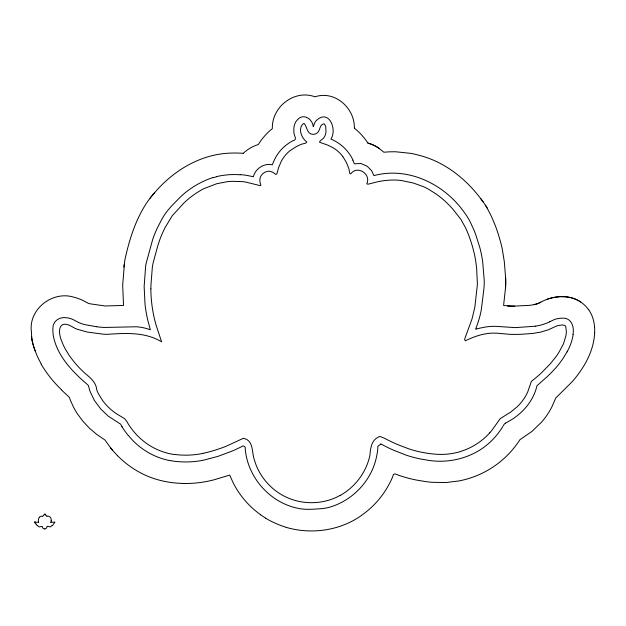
<?xml version="1.0" encoding="UTF-8"?>
<svg xmlns="http://www.w3.org/2000/svg" width="626" height="626" viewBox="0 0 626 626"><rect width="100%" height="100%" fill="white"/><g stroke="black" fill="none" stroke-linecap="round" stroke-linejoin="round"><path stroke-width="0.94" d="M594.645 332.68C594.058 346.374 588.51 359.387 580.795 370.561A111.318 111.318 0 0 1 572.36 381.547L555.724 398.034L551.772 407.135A74.251 74.251 0 0 1 541.772 421.893L531.951 431.431L519.971 439.655A67.005 67.005 0 0 1 517.984 442.613C508.022 456.957 493.953 468.397 477.865 475.204A94.69 94.69 0 0 1 458.741 480.979L445.868 482.544L432.089 482.302A124.84 124.84 0 0 1 425.328 481.535L417.26 480.205A134.12 134.12 0 0 1 399.059 475.392C395.734 474.156 393.292 472.239 392.627 476.918C390.624 481.66 388.198 486.214 385.42 490.541C379.849 499.243 372.736 506.958 364.488 513.187C342.735 530.316 312.577 535.066 286.238 527.382M34.798 521.92L34.798 521.982A1.44 1.44 0 0 0 34.813 522.374M508.124 305.911L503.594 305.433L505.558 287.428A91.764 91.764 0 0 0 505.597 277.631L504.337 261.856L502.295 249.171A117.931 117.931 0 0 0 501.121 244.085L499.767 239.155A178.715 178.715 0 0 0 495.432 225.963L491.441 216.416L487.036 207.848A70.738 70.738 0 0 0 485.44 205.242C470.869 183.59 450.133 165.154 425.015 157.009A118.737 118.737 0 0 0 420.797 155.749L417.362 154.833A111.451 111.451 0 0 0 410.633 153.347L395.859 151.789A100.379 100.379 0 0 0 387.674 151.946L383.91 152.235L378.871 148.198A36.731 36.731 0 0 0 367.869 143.064A62.17 62.17 0 0 0 354.363 128.174M243.209 153.315A84.846 84.846 0 0 0 241.331 153.19L238.193 153.065A115.458 115.458 0 0 0 231.127 153.088C201.228 153.808 173.692 170.233 154.685 192.659A118.009 118.009 0 0 0 150.639 197.464L147.658 201.447A69.196 69.196 0 0 0 145.991 203.912C135.341 220.602 129.324 239.703 125.106 258.906A78.766 78.766 0 0 0 124.605 261.613L122.68 285.041L123.525 305.433L105.16 305.973L90.535 303.884A18.882 18.882 0 0 1 88.853 303.446L88.321 303.258A12.974 12.974 0 0 1 87.546 302.945A15.517 15.517 0 0 0 87.014 302.608L82.155 300.089A45.08 45.08 0 0 0 74.134 297.28C52.623 290.261 28.037 309.354 31.441 332.187A11.925 11.925 0 0 0 31.503 332.782A13.365 13.365 0 0 0 31.503 333.775L31.511 333.916A44.376 44.376 0 0 0 31.699 336.671A63.547 63.547 0 0 0 31.871 338.267L32.231 340.661M572.947 334.37C574.488 327.758 571.773 318.36 563.713 318.172A24.547 24.547 0 0 0 556.772 318.884L555.865 319.049A17.966 17.966 0 0 0 554.581 319.456L549.753 321.733M51.175 520.824L51.215 520.496A3.232 3.232 0 0 0 51.238 520.034L51.215 519.815A5.031 5.031 0 0 0 50.729 517.937A2.645 2.645 0 0 0 50.432 517.506L50.409 517.475A3.341 3.341 0 0 0 47.028 516.168M51.191 520.73L51.152 521.012A3.936 3.936 0 0 1 50.949 521.849L50.753 522.389M44.321 513.985L44.493 514.627M46.864 516.309L46.074 515.472A1.369 1.369 0 0 0 45.455 514.838M567.086 351.851L562.758 358.878A99.816 99.816 0 0 1 560.755 361.687A87.546 87.546 0 0 1 556.037 367.564L554.683 369.066A159.833 159.833 0 0 1 547.75 376.171L536.967 385.749A50.205 50.205 0 0 1 535.621 390.475C531.067 403.731 520.973 414.537 508.828 421.275A53.719 53.719 0 0 1 506.958 422.3L505.448 423.145M52.068 525.629L50.213 526.928L47.49 526.27M503.249 425.75L504.22 424.24A5.251 5.251 0 0 1 505.448 423.153M502.85 426.431L502.044 427.785A45.127 45.127 0 0 1 500.964 429.467L498.609 432.707A82.867 82.867 0 0 1 494.587 437.574C477.795 456.589 450.767 464.641 426.087 459.93A114.801 114.801 0 0 1 406.211 455.157L393.731 450.258A138.471 138.471 0 0 1 380.937 443.975M39.485 517.264L39.563 517.186A3.153 3.153 0 0 0 39.023 517.843L39.015 517.89A5.024 5.024 0 0 0 38.616 518.86L38.483 519.353A3.709 3.709 0 0 0 38.405 519.979L38.389 520.136A5.282 5.282 0 0 0 38.585 521.881M52.169 525.527L52.381 525.402A2.614 2.614 0 0 0 52.576 525.277A1.933 1.933 0 0 0 53.351 524.134M340.161 495.369C324.495 504.22 304.299 505.033 287.835 497.858A57.185 57.185 0 0 1 271.911 487.67L270.917 486.746A66.677 66.677 0 0 1 268.045 483.867A59.36 59.36 0 0 1 257.435 468.201A55.26 55.26 0 0 1 255.885 464.437L255.424 463.162A66.779 66.779 0 0 1 254.195 459.281C251.597 451.557 253.773 440.477 243.389 438.278L226.158 446.244A149.137 149.137 0 0 1 212.042 451.064A174.067 174.067 0 0 1 208.122 452.152L202.84 453.396M538.047 303.446L542.664 301.2A30.948 30.948 0 0 1 544.182 300.472C555.677 295.535 569.989 294.674 580.709 302.006M41.989 526.341L39.242 526.951L37.403 525.621M213.161 177.714L216.627 176.72M44.556 514.682L44.086 514.854A1.401 1.401 0 0 0 43.429 515.613L42.67 516.372M533.962 304.635L532.249 304.972A43.014 43.014 0 0 1 529.729 305.339L514.024 306.137A76.09 76.09 0 0 1 507.475 305.864M535.637 326.201L515.268 327.625L498.523 326.514A53.515 53.515 0 0 0 485.557 327.022L479.461 328.22A74.588 74.588 0 0 0 475.674 329.206L478.053 322.398A116.655 116.655 0 0 0 480.032 315.614L480.846 312.108A66.826 66.826 0 0 0 481.347 309.471L483.859 289.243A77.601 77.601 0 0 0 484.211 280.166L482.709 262.098A112.257 112.257 0 0 0 479.79 247.466L475.885 235.086A117.179 117.179 0 0 0 473.999 230.196L469.954 221.346A61.45 61.45 0 0 0 465.048 213.497C445.399 184.662 408.692 166.234 373.91 175.609L371.601 170.64L367.259 166.305L361.014 163.527L354.339 163.801L352.821 160.201M34.907 521.849L35.283 521.935A1.651 1.651 0 0 0 35.815 522.131L35.925 522.154A4.452 4.452 0 0 0 36.746 522.248L37.466 522.201A2.293 2.293 0 0 1 38.405 522.342L38.71 522.499M44.829 528.853L45.064 528.837A2.285 2.285 0 0 0 46.966 526.552M182.667 483.405C168.018 483.076 153.347 479.696 140.396 472.747A93.587 93.587 0 0 1 117.625 455.791M240.259 174.662L241.628 174.756A54.54 54.54 0 0 1 247.904 175.593L253.366 176.775C255.228 168.629 264.211 162.823 272.388 164.794A46.762 46.762 0 0 1 275.385 157.932L275.831 157.134A40.94 40.94 0 0 1 286.27 144.982L289.22 142.877A40.541 40.541 0 0 1 292.311 141.03C298.579 139.621 293.406 135.983 293.891 131.585C293.445 127.203 294.486 122.422 297.82 119.339C303.821 112.977 312.71 119.347 313.266 126.757A18.553 18.553 0 0 0 313.477 126.123L314.409 123.525A12.09 12.09 0 0 1 315.903 120.974C328.415 108.118 337.516 128.925 330.927 139.097A42.161 42.161 0 0 1 353.001 160.115M174.498 454.421L175.843 454.593A84.393 84.393 0 0 0 202.84 453.412M96.592 326.733L85.073 324.683A41.606 41.606 0 0 1 82.335 323.9L81.677 323.689A27.614 27.614 0 0 1 78.469 322.445M169.716 460.517L174.114 461.213A90.277 90.277 0 0 0 203.583 460.165L218.059 456.338L233.013 450.72A100.097 100.097 0 0 0 235.446 449.601L240.548 447.207A29.641 29.641 0 0 0 243.193 445.822L245.228 447.136L245.282 448.826A15.016 15.016 0 0 0 245.329 450.031C248.248 478.092 270.275 502.741 298.007 508.312A44.79 44.79 0 0 0 305.378 509.251L305.785 509.274A83.587 83.587 0 0 0 313.18 509.196L321.255 508.688A46.019 46.019 0 0 0 334.135 505.714C354.652 498.053 371.007 480.064 376.093 458.694A91.38 91.38 0 0 0 376.633 456.377L377.47 451.714A54.086 54.086 0 0 0 377.885 446.142L378.01 446.072A25.674 25.674 0 0 0 380.827 444.03M45.455 514.838L44.978 514.682L45.236 513.993M78.485 322.421L73.719 319.878A23.608 23.608 0 0 0 68.164 317.953L64.102 317.562A13.303 13.303 0 0 0 60.049 318.313L59.509 318.524A11.385 11.385 0 0 0 54.939 321.928L53.249 325.082L52.842 328.76A58.492 58.492 0 0 0 53.14 334.527C56.105 353.502 69.729 368.792 83.548 381.211A64.721 64.721 0 0 0 85.355 382.721L88.36 385.444L89.573 389.896A26.879 26.879 0 0 0 90.027 391.32L94.424 400.538L100.888 409.161L108.306 416.165L120.654 424.193L121.444 425.696A35.033 35.033 0 0 0 122.32 427.245L123.971 429.788A99.972 99.972 0 0 0 125.599 432.089L128.291 435.579M265.682 518.164L260.541 514.76M61.34 389.834L69.384 397.369A55.19 55.19 0 0 0 70.746 401.078L73.555 407.213A70.652 70.652 0 0 0 77.444 413.903L83.07 421.415L89.635 428.372L96.827 434.467L104.918 439.968L111.264 448.717A79.212 79.212 0 0 0 112.664 450.407L117.61 455.806M342.774 156.5L346.303 162.283L348.823 168.464L349.699 172.972L350.122 173.84L350.779 173.825C357.391 164.794 371.414 174.192 366.781 183.825L368.01 184.208L378.527 181.563A77.147 77.147 0 0 1 382.549 180.875A82.812 82.812 0 0 1 386.586 180.382A75.981 75.981 0 0 1 393.363 180.038L394.716 180.045A59.861 59.861 0 0 1 401.477 180.515L413.418 183.042L423.614 186.728A70.261 70.261 0 0 1 428.45 189.185L435.352 193.497A98.971 98.971 0 0 1 438.646 195.883L439.726 196.713A93.485 93.485 0 0 1 450.697 206.799A91.326 91.326 0 0 1 453.412 209.835L460.939 219.444L465.525 227.747A108.548 108.548 0 0 1 468.209 233.975L468.702 235.243A133.174 133.174 0 0 1 470.533 240.353L471.37 242.927A176.602 176.602 0 0 1 472.552 246.824L474.563 254.712A111.287 111.287 0 0 1 475.752 261.386L475.948 262.732A135.396 135.396 0 0 1 476.699 269.47L477.403 284.368L474.837 307.288L471.965 319.143L464.875 338.439L464.625 339.566L465.345 340.802C474.312 336.381 484.383 332.899 494.681 333.118A42.717 42.717 0 0 1 498.742 333.345L509.548 334.307A124.879 124.879 0 0 0 514.971 334.409L517.686 334.378A173.832 173.832 0 0 0 521.755 334.245L532.577 333.47L540.606 332.124L548.392 329.769L557.007 325.802L562.453 324.917L564.988 325.512L565.755 326.443L566.366 331.819A42.904 42.904 0 0 1 565.873 335.841L563.541 343.627L559.12 352.023A90.371 90.371 0 0 1 556.115 356.538L550.168 363.941L541.631 372.658A110.34 110.34 0 0 1 537.617 376.312L531.325 381.469L527.812 391.696A42.803 42.803 0 0 1 526.02 395.35A46.52 46.52 0 0 1 521.481 402.095A49.188 49.188 0 0 1 516.865 407.064L510.542 412.182L500.213 418.63L492.396 429.639A61.935 61.935 0 0 1 489.782 432.762M41.285 364.082L38.663 359.081A90.05 90.05 0 0 1 36.089 353.283L35.392 351.499M594.575 326.952L594.645 328.353A47.404 47.404 0 0 1 594.661 332.68M354.347 128.189C354.989 108.235 334.887 90.081 314.98 96.819C294.611 89.127 271.661 106.694 272.333 128.627A62.389 62.389 0 0 0 258.303 144.536A38.335 38.335 0 0 0 243.224 153.331M39.587 517.201A2.981 2.981 0 0 1 42.216 516.192M50.933 522.397A2.301 2.301 0 0 1 51.481 522.24A1.988 1.988 0 0 1 52.154 522.201A5.391 5.391 0 0 0 53.108 522.225L53.171 522.225A2.817 2.817 0 0 0 54.266 521.982M54.885 522.037A3.122 3.122 0 0 1 53.789 523.633M44.79 528.986A2.559 2.559 0 0 1 42.318 526.857M37.357 525.496A2.066 2.066 0 0 1 36.144 524.22M36.105 523.993A4.124 4.124 0 0 1 34.751 522.405M122.32 427.245A33.765 33.765 0 0 1 122.015 426.721M123.846 267.059A118.697 118.697 0 0 1 124.191 264.329M480.878 198.81A105.418 105.418 0 0 1 483.131 201.83M538.063 303.477A28.107 28.107 0 0 1 533.955 304.619A27.724 27.724 0 0 0 538.485 303.313A31.065 31.065 0 0 0 540.848 302.155M588.643 309.784A30.885 30.885 0 0 0 579.136 301.004A33.037 33.037 0 0 0 561.678 296.701A37.122 37.122 0 0 0 560.693 296.677M588.737 309.721A34.125 34.125 0 0 1 594.504 326.96M286.254 527.335A93.133 93.133 0 0 1 265.643 518.226M260.572 514.721A88.462 88.462 0 0 1 233.279 483.053L229.695 475.103L213.356 479.993A114.574 114.574 0 0 1 182.667 483.475M112.664 450.407A80.527 80.527 0 0 1 110.599 447.872M61.45 389.716A121.78 121.78 0 0 1 41.128 364.175M35.479 351.468A63.539 63.539 0 0 1 32.145 340.677M96.592 326.717A76.419 76.419 0 0 0 104.252 327.461L136.413 326.772A49.047 49.047 0 0 1 150.342 329.792L147.713 319.925A143.518 143.518 0 0 1 145.06 304.682L144.144 286.606L145.647 266.058A65.018 65.018 0 0 1 146.116 263.444L152.611 239.735A107.633 107.633 0 0 1 157.502 227.637L161.891 219.194A86.826 86.826 0 0 1 162.987 217.292L163.23 216.893A55.683 55.683 0 0 1 166.594 211.94A95.269 95.269 0 0 1 172.033 205.524L180.46 196.924A86.537 86.537 0 0 1 213.098 177.518M169.701 460.579A70.503 70.503 0 0 1 128.408 435.485M573.181 334.401A50.362 50.362 0 0 1 567.062 351.835M549.792 321.811A49.266 49.266 0 0 1 535.629 326.115M216.596 176.587A77.749 77.749 0 0 1 240.251 174.787M150.85 288.891A135.435 135.435 0 0 0 156.062 325.043L161.586 341.788C144.888 331.874 126.069 333.118 107.429 334.307A69.697 69.697 0 0 1 103.36 334.198L87.233 332.054L76.81 329.104A29.884 29.884 0 0 1 73.164 327.296C58.969 318.352 57.193 330.653 61.81 341.413A62.428 62.428 0 0 0 65.167 348.815L69.408 355.764L74.345 362.235A108.408 108.408 0 0 0 78.853 367.298A127.039 127.039 0 0 0 81.701 370.209A117.805 117.805 0 0 0 84.643 373.018C90.254 377.611 96.169 382.275 96.803 390.084A50.949 50.949 0 0 0 98.454 393.801L102.727 400.718A55.135 55.135 0 0 0 110.035 408.723A60.206 60.206 0 0 0 116.428 413.747L124.582 418.645L127.055 421.752A26.495 26.495 0 0 0 129.12 425.297L131.468 428.614A60.628 60.628 0 0 0 133.98 431.815A68.602 68.602 0 0 0 136.679 434.859A64.048 64.048 0 0 0 141.593 439.53A63.829 63.829 0 0 0 174.482 454.562M150.905 288.891A116.89 116.89 0 0 1 150.968 284.822L152.337 267.247A65.832 65.832 0 0 1 153.386 261.918L157.666 246.214A158.707 158.707 0 0 1 158.902 242.332L159.786 239.774A91.787 91.787 0 0 1 161.766 234.719L163.433 231.002A125.701 125.701 0 0 1 165.225 227.355L172.228 215.759L184.146 202.777A82.374 82.374 0 0 1 187.158 200.038A88.094 88.094 0 0 1 195.781 193.45A94.056 94.056 0 0 1 199.209 191.259L200.375 190.57A61.082 61.082 0 0 1 203.959 188.637L216.596 183.762L227.238 181.689A70.535 70.535 0 0 1 232.653 181.329L242.145 181.61A48.64 48.64 0 0 1 246.167 182.174L259.767 185.531L260.698 185.578L260.885 184.999C259.203 181.36 259.367 176.728 262.56 173.942A10.024 10.024 0 0 1 265.995 171.79C269.595 170.1 273.147 172.134 275.823 174.482L276.903 173.825L278.609 167.565L281.254 161.351A34.101 34.101 0 0 1 289.752 150.889L296.583 146.461L301.419 144.246L305.817 143.096L306.756 142.039C301.583 137.978 297.6 128.768 303.32 123.658L304.306 123.533C307.163 126.992 307.037 134.363 313.063 134.371A6.808 6.808 0 0 0 316.905 133.111C320.504 131.014 319.15 124.864 323.54 123.846L324.534 124.12L325.708 126.382L326.013 131.937A15.705 15.705 0 0 1 324.949 135.85L323.626 138.127L320.129 140.96L319.526 142.227L327.836 145.154L332.688 147.556A33.804 33.804 0 0 1 342.79 156.484M489.806 432.777A65.073 65.073 0 0 1 471.683 446.862L470.478 447.48A63.617 63.617 0 0 1 460.407 451.495M460.439 451.596A69.47 69.47 0 0 1 433.575 454.03L430.876 453.748A136.624 136.624 0 0 1 426.846 453.177A113.353 113.353 0 0 1 412.284 449.945A93.227 93.227 0 0 1 408.41 448.693L399.529 445.329A145.388 145.388 0 0 1 388.41 440.281A115.403 115.403 0 0 1 384.857 438.38L379.912 436.447C371.508 439.382 370.529 447.52 369.943 455.204A53.867 53.867 0 0 1 368.964 459.155A60.91 60.91 0 0 1 367.712 463.021A58.594 58.594 0 0 1 365.044 469.257L364.426 470.462A61.043 61.043 0 0 1 340.208 495.448M35.424 351.483A60.636 60.636 0 0 1 31.488 336.694M547.265 299.126A50.135 50.135 0 0 1 559.229 296.763M514.775 306.122A80.394 80.394 0 0 1 508.124 305.918M505.597 277.631A91.623 91.623 0 0 1 505.511 288.289M485.44 205.242A71.458 71.458 0 0 1 487.537 208.716M367.869 143.057A36.973 36.973 0 0 1 379.567 148.683M150.021 198.246A115.982 115.982 0 0 1 154.685 192.659"/></g></svg>
